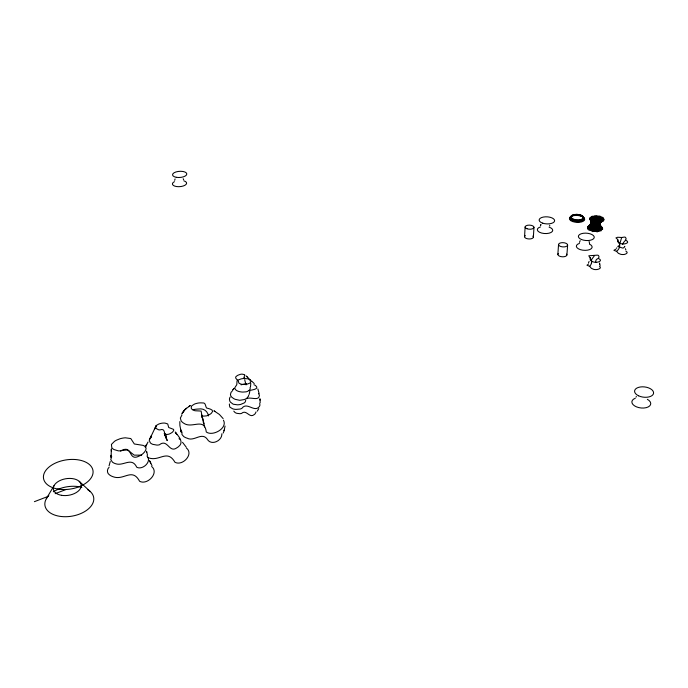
<?xml version="1.0" encoding="UTF-8"?>
<svg xmlns="http://www.w3.org/2000/svg" width="688" height="688" viewBox="0 0 688 688"><rect width="100%" height="100%" fill="white"/><g stroke="black" fill="none" stroke-linecap="round" stroke-linejoin="round"><path stroke-width="1.03" d="M179.809 421.615L179.895 425.528L181.211 432.133L180.523 429.243L181.073 431.565M221.906 434.291L221.914 433.698M524.566 236.689L525.116 226.971M533.381 237.085L533.965 227.367M225.053 426.07L224.099 430.705L224.46 429.647M557.856 254.44L558.553 244.421M566.895 255.016L567.617 245.134A4.549 2.133 3.5 0 0 561.073 242.778A4.549 2.133 3.5 0 0 560.565 246.442A4.549 2.133 3.5 0 0 567.617 245.134M111.121 455.791L111.387 448.894L111.413 451.319L111.387 449.402M250.785 383.388L250.501 386.699M590.485 224.073L590.571 224.357A3.87 0.636 49.2 0 1 591.749 225.114A2.262 1.376 41.3 0 1 594.002 225.896A2.27 1.539 -1.1 0 1 596.677 226.008A2.245 1.101 -36.7 0 1 598.852 225.406L600.194 222.413L601.699 221.648A2.322 0.679 -21 0 0 602.955 220.1A2.374 1.23 -26 0 0 601.991 218.406A2.503 1.823 -22.9 0 0 599.162 217.133A2.683 2.296 -2.7 0 0 595.438 216.737A2.812 2.331 32.6 0 0 592.11 217.339A2.847 1.737 45.8 0 0 590.321 218.741A4.162 1.273 30.5 0 0 590.416 220.143L594.879 222.344L598.973 222.68M589.109 241.488L589.599 243.638M110.94 457.494L111.198 455.293L110.992 456.995M245.719 400.21L245.324 401.74A5.96 3.371 -3.6 0 1 244.257 402.901L240.8 404.381A9.202 5.194 -3.6 0 1 237.403 404.819L233.18 404.209L230.42 402.11A14.568 8.222 -3.5 0 1 229.758 400.923L229.439 399.212A11.154 6.295 -3.6 0 1 229.732 397.913A11.67 6.588 -3.5 0 1 230.17 397.079M175.079 178.966L174.675 180.325M221.837 434.893C221.089 441.421 210.786 445.781 207.174 439.047C201.704 431.729 193.999 441.963 187.153 438.187A12.289 7.129 -5 0 1 183.773 436.579L181.959 434.524L181.976 431.892M249.83 391.334L249.142 394.387M110.252 461.433L109.057 465.871M622.606 244.438A9.632 7.766 -6.5 0 1 623.268 242.993C624.093 241.23 627.422 239.519 625.564 237.412A1.428 0.654 4.5 0 0 624.412 237.068L621.677 237.498L619.518 244.747M579.408 242.4L580.208 240.68M591.388 263.375L591.68 261.715A3.526 2.236 81.6 0 0 591.577 260.46L588.79 255.781L597.296 255.145A1.445 0.679 4.2 0 1 598.457 255.506C599.893 257.002 598.259 258.757 596.728 259.238A4.033 3.173 33.7 0 0 596.023 260.184L595.774 261.251A10.776 8.471 33.3 0 0 595.782 262.369M224.228 430.327L223.222 433.027M589.091 261.449L588.446 263.031M540.725 225.122L540.94 224.52M591.362 260.339L591.474 260.038A3.139 1.032 -60.9 0 1 591.895 259.127L594.501 255.601M164.355 433.672L165.301 434.438L167.795 434.395A6.33 3.655 -5.8 0 0 169.824 433.801L171.776 432.683A11.55 6.648 -5.9 0 0 172.722 431.892L173.737 430.464L173.591 429.389L168.698 427.497L167.726 423.963L165.025 423.103A7.697 4.429 -5.9 0 0 161.422 423.292L160.416 423.524A9.924 5.71 -5.8 0 0 158.55 424.152L156.46 425.39A4.532 2.606 -5.9 0 0 155.884 426.173L155.737 427.403A6.321 3.629 -5.9 0 0 156.451 428.641L158.395 429.716A4.094 2.348 -5.9 0 0 159.848 429.914C165.748 427.712 163.787 434.266 165.928 437.31L164.303 433.371L167.201 440.621L165.43 435.048M149.451 439.391L151.48 435.59L149.201 440.243L150.362 442.883A9.95 5.779 -6.1 0 0 152.796 444.345L156.933 445.093A6.45 3.75 -6.1 0 0 159.349 444.826C167.752 438.161 169.007 453.71 177.005 447.707A10.053 5.874 -5.8 0 0 178.725 446.478C184.281 442.057 178.441 436.158 175.38 432.288L176.764 434.403L175.216 432.012M621.677 237.498L617.686 237.257L615.941 237.876L617.669 239.441L617.575 241.591L619.037 243.01A4.36 2.012 4.5 0 0 620.911 243.638C623.646 244.945 631.395 242.701 625.633 240.207M590.373 257.613L590.209 259.84L591.646 261.311A4.412 2.09 4.2 0 0 593.529 261.965C596.298 263.298 604.184 261.027 598.431 258.413M155.884 426.173L151.248 435.96M154.456 429.424L156.228 425.64M246.029 383.921L246.055 384.893M540.519 225.501L540.802 224.916M258.765 408.646L257.312 411.14M181.735 414.073L185.296 409.248L189.879 405.911M148.04 441.988L145.22 447.088M145.297 446.959L146.716 444.422L145.521 446.538C147.481 449.634 143.93 453.022 141.59 454.759A11.447 6.691 -6.9 0 1 139.268 455.989C127.744 462.026 133.334 444.156 120.925 450.778A7.336 4.257 -7.2 0 1 118.19 450.829L113.933 449.522A11.309 6.553 -7.1 0 1 111.783 447.587L111.422 444.439L114.543 441.3A17.965 10.458 -7 0 1 116.659 440.096L119.936 438.789A13.76 7.989 -7.1 0 1 125.362 437.809L130.78 438.548L134.332 443.984L143.044 445.36L145.564 446.589M635.996 397.122L636.374 396.477M46.311 498.748L54.034 485.659M111.714 456.6L110.759 459.653L112.471 462.155A11.662 6.846 -7.3 0 0 115.55 463.703C123.47 466.576 131.632 456.505 136.766 467.255C142.674 470.42 152.349 461.321 146.922 455.938M149.674 438.97L151.136 437.319A15.798 9.202 -6 0 1 151.618 436.914M237.05 380.739L236.784 384.695L234.892 387.585A4.782 2.666 -3.5 0 0 234.832 388.505L235.864 389.95A9.03 5.04 -3.4 0 0 239.372 391.618L241.075 391.928A11.524 6.424 -3.4 0 0 242.821 392.074L246.098 391.833A5.237 2.933 -3.4 0 0 247.56 391.36L249.219 390.277A7.301 4.076 -3.4 0 0 250.191 388.823L250.131 387.327M570.971 220.71L571.917 219.463M250.019 380.86L250.208 379.776L248.695 378.907M109.082 467.281C106.821 469.345 106.778 473.172 109.504 474.866A14.439 8.566 -7.4 0 0 113.314 476.818C124.132 480.706 132.044 467.315 139.621 481.282C147.361 485.47 159.461 472.905 151.661 466.473M232.338 390.492L233.696 388.892L233 389.7M233.413 389.219L234.118 388.385M181.916 415.096L180.351 418.072L181.082 420.746A14.319 8.187 -4.9 0 0 183.773 423.24C192.072 429.123 204.465 416.937 206.28 431.978C212.695 436.751 227.969 428.16 223.437 420.162M616.439 248.282L616.861 247.826M599.73 223.643L598.792 224.709A2.021 0.808 -30 0 0 596.642 225.26A2.047 1.187 1.6 0 0 594.045 225.114A2.073 1.058 38.4 0 0 591.904 224.331L590.794 223.316A2.288 1.101 -82.7 0 1 592.067 222.319A2.296 1.952 -57.3 0 1 594.441 221.889A2.288 2.193 10.2 0 1 597.089 222.181A2.236 1.797 85.8 0 1 599.093 223.093A2.227 0.869 -75.2 0 1 599.764 224.305L599.566 225.26A2.382 0.826 -52.6 0 0 597.932 226.18A2.408 1.582 -23.2 0 0 595.335 226.455A2.408 1.737 21.2 0 0 592.686 225.982A1.875 1.204 67.4 0 0 590.743 225.32L590.571 224.357A2.408 0.507 -89.4 0 1 591.078 223.101A2.417 1.625 -70.3 0 1 593.022 222.327A2.434 2.227 -28.2 0 1 595.713 222.241A2.382 2.184 57 0 1 598.216 222.878A2.365 1.436 -87.8 0 1 599.669 224.013L599.454 224.563A2.107 0.585 -45.5 0 0 597.846 225.415A2.133 1.213 -18.2 0 0 595.344 225.647A2.15 1.359 20.5 0 0 592.824 225.174A1.711 0.98 62.2 0 0 591.052 224.546L590.863 223.566A2.184 0.585 86.7 0 1 591.413 222.413A2.193 1.574 -75.2 0 1 593.314 221.691A2.21 2.081 -30.8 0 1 595.894 221.639A2.141 2.012 74 0 1 598.268 222.267L600.856 222.018L602.155 221.132A2.193 0.886 -26.3 0 0 602.181 219.515A2.279 1.471 -28.2 0 0 600.254 218.07A2.434 2.012 -17 0 0 597.012 217.288A2.58 2.279 18.2 0 0 593.563 217.417A2.657 1.969 46.7 0 0 591.104 218.431A2.623 1.161 47 0 0 590.493 219.971L590.287 219.885M237.661 380.197L241.11 378.899A13.304 7.413 -3.4 0 1 242.847 378.589L244.61 378.426M241.058 384.833L246.227 383.526M189.716 406.015L189.097 406.359L190.473 405.593M246.553 398.722C250.303 396.391 258.903 401.62 259.428 395.385A9.236 5.203 -3.3 0 0 258.817 394.129L258.499 393.751M618.632 245.736L617.79 246.485L622.434 248.007A2.021 0.937 4.6 0 0 623.405 247.947L624.842 246.725A1.445 0.671 4.6 0 0 624.463 246.364M34.4 501.672L48.229 496.349M55.143 493.683L66.005 489.503M249.185 390.612C251.55 389.872 260.081 389.305 255.575 385.581A9.245 5.169 -3.3 0 0 253.924 384.712M588.36 264.166L586.959 265.224L589.668 266.342L591.413 268.363L593.778 269.386A4.076 1.952 4.3 0 0 595.808 269.601C597.356 269.799 602.301 268.389 599.644 266.488M615.863 249.151L613.911 250.303L616.611 251.387L618.392 253.33L620.757 254.319A4.025 1.883 4.6 0 0 622.76 254.534C624.584 254.938 629.52 252.797 625.968 251.283M599.91 222.792A1.806 0.456 -37.6 0 0 600.435 221.596A1.849 1.092 -45.9 0 0 599.343 220.384A1.935 1.686 -43.8 0 0 597.029 219.592A2.038 1.978 1 0 0 594.286 219.481A2.073 1.772 72.9 0 0 592.067 220.1A2.09 1.023 68.1 0 0 591.13 221.226L595.025 222.697L600.633 221.975A1.849 0.774 -38.5 0 0 600.4 220.667A1.918 1.393 -42.2 0 0 598.612 219.567A2.038 1.875 -25.4 0 0 595.885 219.042A2.107 2.004 45.2 0 0 593.168 219.283A2.15 1.531 67 0 0 591.396 220.203A2.133 0.688 58.8 0 0 591.181 221.484L592.721 223.007A1.918 0.507 19.9 0 1 595.232 223.652A1.849 0.439 -4.4 0 1 597.949 223.574L599.893 222.8L597.855 224.107A1.858 0.645 -8.4 0 0 595.301 224.245A1.909 0.748 20.1 0 0 592.85 223.686A1.574 0.568 52.6 0 0 591.353 223.007L591.044 222.663A2.116 1.144 -87.6 0 1 592.377 221.639A2.116 1.883 -64 0 1 594.716 221.252A2.098 2.055 7.9 0 1 597.27 221.57A2.038 1.651 -81 0 1 599.171 222.473L601.278 221.519A1.978 0.808 -31.6 0 0 601.192 220.091A2.055 1.402 -34.1 0 0 599.36 218.836A2.184 1.909 -20.5 0 0 596.419 218.191A2.296 2.116 27.2 0 0 593.383 218.38A2.348 1.729 56.3 0 0 591.302 219.334A2.322 0.912 52.6 0 0 590.906 220.728C593.452 223.153 597.906 223.875 600.942 221.975A2.055 0.576 -25.2 0 0 601.923 220.564A2.107 1.127 -30.9 0 0 600.934 219.076A2.219 1.711 -27.5 0 0 598.336 218.001A2.365 2.124 -1.8 0 0 595.034 217.718A2.46 2.098 42.5 0 0 592.162 218.311A2.485 1.462 52.6 0 0 590.717 219.584A3.655 0.946 33.9 0 0 590.966 220.779L593.305 222.104L600.366 222.276A1.883 0.507 -30.7 0 0 601.08 221.063A1.935 1.084 -37.5 0 0 600.048 219.739A2.03 1.668 -34.2 0 0 597.623 218.818A2.159 2.021 -0.1 0 0 594.647 218.629A2.219 1.918 56.5 0 0 592.153 219.231A2.236 1.23 60.3 0 0 590.983 220.418A3.302 0.636 37.5 0 0 591.405 221.433C593.761 223.299 597.511 223.996 600.211 222.491A1.815 0.774 -46.9 0 0 599.807 221.261A1.875 1.436 -52.9 0 0 598.018 220.263A1.978 1.901 -31.5 0 0 595.43 219.833A2.012 1.935 78.8 0 0 592.936 220.126A2.047 1.367 77.2 0 0 591.388 221.029A2.03 0.473 64.9 0 0 591.336 222.241L593.804 223.118L599.205 222.551A2.012 0.834 -66.3 0 1 599.747 223.652M599.876 222.774L596.625 223.978A1.866 0.628 6.4 0 0 593.95 223.72A1.935 0.516 33.4 0 0 591.895 222.835L591.198 221.803A2.038 1.23 85.8 0 1 592.669 220.908A2.03 1.883 -76 0 1 595.043 220.573A1.995 1.961 -27.6 0 1 597.58 220.925A1.918 1.531 -66.3 0 1 599.394 221.863A1.875 0.791 -56.5 0 1 599.867 223.05L598.827 224.073A1.875 0.568 -23.5 0 0 596.625 224.58A1.918 0.886 4.1 0 0 594.028 224.383A1.961 0.774 35.8 0 0 591.955 223.566L591.155 221.975A2.03 0.843 75.4 0 1 591.912 220.917A2.03 1.66 87.3 0 1 593.942 220.28A2.004 1.978 -16.6 0 1 596.548 220.315A1.926 1.754 -58.2 0 1 598.827 221.029A1.858 1.144 -56.3 0 1 599.979 222.155L599.764 222.731A1.952 1.221 -67.6 0 0 598.465 221.656A1.995 1.866 -80.2 0 0 596.169 221.003A2.064 2.004 -32.2 0 0 593.615 221.011A2.064 1.591 -82.2 0 0 591.689 221.691A2.064 0.697 81.6 0 0 591.061 222.792L591.259 223.772A1.608 0.774 57.3 0 1 592.884 224.408A1.987 1.032 20.2 0 1 595.335 224.916A1.952 0.903 -13.1 0 1 597.82 224.727L599.678 223.351A2.116 1.324 -78.5 0 0 598.268 222.267L593.409 221.803L590.906 220.728M599.067 222.439L600.641 222.112A2.485 0.516 -15.1 0 0 603.118 220.762A2.511 1.006 -22.3 0 0 603.359 218.956A2.606 1.6 -23.8 0 0 601.303 217.279A2.778 2.184 -14.4 0 0 597.674 216.324A2.967 2.52 13.1 0 0 593.718 216.402A3.07 2.262 39.1 0 0 590.811 217.494A3.036 1.436 42 0 0 589.951 219.223M141.668 455.146L134.212 455.138L128.166 450.399M125.844 450.081L122.249 450.511A14.181 8.333 -7.2 0 0 120.434 450.975M126.669 450.115L127.452 450.219M179.009 438.72L180.488 439.598M164.845 433.646L166.582 435.031M214.88 411.355L213.908 410.788L219.343 414.408L223.118 418.579M186.319 447.948C194.274 454.028 182.544 466.43 174.958 462.259C167.244 448.851 159.599 461.648 148.918 457.959A14.147 8.308 -6.2 0 1 147.825 457.572M590.794 220.504L590.227 219.902M251.627 381.049L254.242 383.551M79.206 481.333L90.317 491.593M245.934 375.751L247.388 377.11M247.173 376.904L248.669 378.305M186.164 447.062L182.526 442.307M208.464 415.939C207.647 411.02 203.476 408.044 198.428 409.033A17.432 9.985 -4.8 0 0 192.657 409.79M617.669 239.441L619.604 244.266A7.258 6.287 58.5 0 1 619.51 246.889M152.005 465.63L149.838 461.321M183.67 179.835L183.197 178.725M201.67 415.182L203.321 416.154L206.417 415.887A7.542 4.3 -4.6 0 0 208.163 415.328L210.425 414.021A13.64 7.74 -4.7 0 0 211.508 413.101C215.181 409.721 208.877 408.715 206.538 408.001C205.196 406.049 206.004 402.256 201.997 402.919A9.09 5.151 -4.7 0 0 197.748 403.134L195.985 403.564A11.842 6.725 -4.7 0 0 194.377 404.131L191.694 405.86L191.187 407.907A7.456 4.223 -4.7 0 0 192.081 409.343L194.437 410.59A4.833 2.735 -4.8 0 0 196.157 410.813L201.111 411.054L202.255 417.582L201.593 414.838M150.509 462.723L150.767 463.291L149.477 460.461M625.908 249.985L625.34 248.66M257.888 388.987L259.135 393.605M147.542 455.284L146.527 451.268L146.75 452.412M549.764 225.991L549.669 225.234M259.754 403.151L259.892 405.275A9.228 5.246 -3.3 0 1 259.29 406.591C254.44 412.972 246.837 401.336 241.935 408.311A5.934 3.371 -3.7 0 1 240.035 409.059L235.889 409.403A9.159 5.194 -3.7 0 1 232.707 408.827L229.783 407.072L229.353 404.389A14.517 8.247 -3.5 0 1 229.474 403.976M244.67 379.673L245.513 382.932M165.326 434.67L166.376 438.497L165.662 435.917M203.614 423.103L203.364 422.088L203.768 423.722L202.134 417.169M600.125 265.972L599.721 263.994M202.883 418.493L203.261 420.342M204.611 427.016L203.442 421.254M599.747 264.106L599.583 263.014M260.09 400.192L259.944 398.773L260.184 402.557M183.902 180.858A7.112 3.113 -3.9 0 1 184.952 185.261A7.112 3.113 -3.9 0 1 174.761 186.13A7.112 3.113 -3.9 0 1 174.425 181.658M256.013 411.888A12.436 7.112 -3.5 0 1 255.936 412.207L255.119 413.763A6.854 3.922 -3.4 0 1 254.13 414.632C249.374 418.657 246.424 408.947 241.531 413.419A4.403 2.511 -3.6 0 1 239.914 413.686L236.947 413.35A6.794 3.879 -3.6 0 1 235.029 412.49L233.972 411.381A4.876 2.786 -3.7 0 1 233.851 411.097M248.617 395.204A5.986 3.363 -3.5 0 1 248.566 396.064L246.76 398.266A9.245 5.194 -3.6 0 1 244.068 399.599L239.691 400.304L235.322 399.358A14.594 8.187 -3.4 0 1 233.653 398.558L231.839 397.234A11.197 6.287 -3.5 0 1 230.953 396.082A11.705 6.57 -3.5 0 1 230.463 394.413L231.022 392.392A6.046 3.388 -3.6 0 1 232.131 391.352M87.522 489.564A24.691 14.887 -9.4 0 1 87.213 509.885A24.691 14.887 -9.4 0 1 54.232 514.891A24.691 14.887 -9.4 0 1 48.796 495.437M53.354 491.774A24.691 14.887 -9.4 0 1 81.846 487.293M647.348 399.307A9.503 5.186 7 0 1 648.173 406.961A9.503 5.186 7 0 1 634.396 405.757A9.503 5.186 7 0 1 635.299 398.257M589.487 244.12A7.921 3.707 3.9 0 1 589.814 249.546A7.921 3.707 3.9 0 1 578.29 248.746A7.921 3.707 3.9 0 1 579.416 243.423M532.873 236.079A4.412 2.064 2.8 0 1 531.652 238.633A4.412 2.064 2.8 0 1 525.959 238.28A4.412 2.064 2.8 0 1 525.305 235.606M566.602 254.096A4.532 2.15 3.6 0 1 562.234 256.796A4.532 2.15 3.6 0 1 558.26 253.571M549.093 227.126A7.723 3.569 3 0 1 551.019 232.484A7.723 3.569 3 0 1 539.452 232.226A7.723 3.569 3 0 1 540.458 226.928M590.424 224.021A2.554 1.127 -78.9 0 1 591.74 222.955A2.571 2.09 -52.7 0 1 594.226 222.482A2.58 2.399 9.3 0 1 597.029 222.766A2.528 1.969 75.6 0 1 599.171 223.72A2.528 0.903 -82.7 0 1 599.919 225.002L599.79 226.017A2.743 1.135 -59.3 0 0 598.07 227.006A2.769 2.021 -28.1 0 0 595.309 227.315A2.752 2.184 22.7 0 0 592.471 226.816A2.124 1.453 73 0 0 590.338 226.094L590.003 224.692A2.941 1.213 -75.9 0 1 591.388 223.54A2.967 2.339 -49.1 0 1 594.062 223.032A2.976 2.683 9.1 0 1 597.072 223.333A2.933 2.184 68.3 0 1 599.394 224.357A2.933 0.92 -89.1 0 1 600.211 225.733L600.125 226.825A3.216 1.539 -65.5 0 0 598.259 227.9A3.251 2.58 -32.8 0 0 595.258 228.227A3.225 2.726 25.2 0 0 592.179 227.694A2.451 1.754 79 0 0 589.84 226.877A3.474 0.447 -89.9 0 0 589.47 225.346A3.483 1.376 -73.3 0 1 591.018 224.09A3.509 2.692 -45.9 0 1 593.942 223.54A3.517 3.079 9.7 0 1 597.236 223.875A3.466 2.451 63.1 0 1 599.755 224.993L599.893 224.675A2.718 1.557 84.6 0 0 598.293 223.48A2.726 2.417 48 0 0 595.61 222.809A2.769 2.46 -25.6 0 0 592.746 222.912A2.743 1.754 -66.6 0 0 590.691 223.746A2.726 0.473 -86.1 0 0 590.166 225.036A5.143 1.987 -68.8 0 0 588.214 226.567A5.126 0.722 -84.8 0 1 588.55 228.442A3.431 2.546 -88.6 0 1 591.37 229.551A4.635 4.257 34.1 0 1 595.094 230.239A4.644 4.119 -42.1 0 1 598.775 229.878A4.584 2.709 -77.3 0 1 601.123 228.597L601.321 226.834A4.575 1.969 70 0 0 599.317 225.217A4.618 3.595 38.8 0 0 595.808 224.305A4.687 3.861 -17.5 0 0 592.015 224.4A4.653 2.778 -58.3 0 0 589.238 225.466A4.627 0.611 -78.5 0 0 588.438 227.152A7.551 1.144 48.3 0 1 590.209 228.433A4.188 3.388 60.1 0 1 593.297 229.508A4.257 3.879 -7.3 0 1 596.978 229.663A4.197 3.156 -61.3 0 1 599.953 228.837A4.171 1.359 -83.5 0 1 601.183 227.315A4.154 0.869 81 0 0 600.263 225.647A4.162 2.761 59.3 0 0 597.502 224.4A4.231 3.595 10.9 0 0 593.873 224.004A4.231 3.182 -42.9 0 0 590.631 224.589A4.197 1.625 -70.9 0 0 588.876 225.965A4.188 0.585 -87.3 0 1 589.246 227.659A2.881 2.116 85.2 0 1 591.818 228.605A3.844 3.406 28.9 0 1 595.189 229.207A3.87 3.268 -37.4 0 1 598.491 228.855A3.818 2.055 -71.4 0 1 600.564 227.685L600.693 226.094A3.793 1.832 73.9 0 0 598.844 224.649A3.81 3.113 40.4 0 0 595.662 223.841A3.861 3.251 -20.2 0 0 592.239 223.944A3.827 2.313 -60.8 0 0 589.771 224.933A3.81 0.516 -80.8 0 0 589.109 226.464A6.269 1.101 49 0 1 590.734 227.573A3.483 2.718 54.3 0 1 593.555 228.536A3.543 3.096 -6.6 0 1 596.883 228.657A3.517 2.451 -55.2 0 1 599.549 227.891A3.483 0.937 -78.2 0 1 600.633 226.507A3.466 0.92 85.6 0 0 599.755 224.993L598.999 226.171A2.563 1.453 -43.1 0 0 596.728 226.825A2.58 1.961 -3.4 0 0 593.899 226.722A2.554 1.746 44.9 0 0 591.499 225.913A4.463 0.826 49.5 0 0 590.166 225.036A5.177 3.844 -40.1 0 1 593.864 224.417A5.16 4.248 12.3 0 1 597.889 224.89A5.065 3.105 56.4 0 1 600.908 226.3A5.031 0.757 76.9 0 1 601.88 228.167A5.022 1.926 -88.6 0 0 600.443 229.844A5.057 4.033 -67.8 0 0 597.089 230.738A5.16 4.842 -7.6 0 0 592.996 230.54A5.1 4.223 66.5 0 0 589.59 229.319A9.133 1.066 47.4 0 0 587.681 227.84A5.71 0.765 -76.5 0 1 588.644 225.965A5.736 3.414 -55.9 0 1 591.8 224.795A5.762 4.653 -14.7 0 1 596.049 224.727A5.659 4.18 37.9 0 1 599.927 225.784A5.573 2.081 66.6 0 1 602.103 227.608A5.53 0.826 82 0 0 601.802 229.56A5.53 3.535 -83.2 0 0 599.119 230.979A5.624 5.177 -47.2 0 0 594.982 231.34A5.642 5.315 41.4 0 0 590.846 230.532A4.119 3.07 -82.4 0 0 587.75 229.233A6.355 0.877 -82.5 0 0 587.466 227.126A6.381 2.485 -66.8 0 1 589.788 225.458A6.416 4.713 -37.2 0 1 593.907 224.795A6.364 5.065 13.7 0 1 598.397 225.363A6.218 3.483 53.9 0 1 601.716 226.971A6.123 0.542 73.1 0 1 602.714 229.061A6.072 2.649 86.3 0 0 601.02 230.927A6.115 5.108 -75.1 0 0 597.218 231.89A6.287 6.037 -7.7 0 0 592.635 231.624A6.261 5.263 73.3 0 0 588.876 230.222M619.604 246.94A10.595 9.168 58.8 0 1 616.56 251.301M591.422 263.409A9.993 6.312 81.7 0 1 589.642 266.299M244.085 377.454L244.842 378.598L247.869 378.787A3.732 2.073 -3.3 0 1 249.099 379.114L250.57 380.24A5.779 3.199 -3.4 0 1 250.905 381.41L250.484 382.476A4.145 2.296 -3.3 0 1 249.778 383.113L247.62 383.99A9.039 4.997 -3.4 0 1 245.797 384.351L244.833 384.454A7.147 3.965 -3.4 0 1 241.144 384.145L239.381 383.44A3.784 2.098 -3.4 0 1 238.77 382.82C239.132 379.802 232.785 378.176 237.042 375.768A10.526 5.831 -3.4 0 1 238.065 375.184L240.06 374.427A5.736 3.165 -3.4 0 1 241.987 374.117L244.653 374.65L244.085 377.454M600.22 225.44L600.211 225.802A2.95 0.619 -72.4 0 0 599.239 226.997A2.976 1.901 -49.3 0 0 596.797 227.711A3.001 2.468 -5.3 0 0 593.753 227.608A2.95 2.184 49.2 0 0 591.164 226.73A5.255 0.989 49.4 0 0 589.676 225.759A3.191 0.473 -83.3 0 1 590.261 224.357A3.199 1.978 -63.5 0 1 592.488 223.454A3.234 2.795 -23 0 1 595.593 223.342A3.191 2.718 43.1 0 1 598.5 224.064A3.182 1.694 78.7 0 1 600.211 225.38L600.22 225.44M182.535 412.68L182.191 413.23L183.051 411.88L182.535 412.68M184.651 409.919L183.61 411.123L184.651 409.919M186.001 408.62L185.296 409.248L186.491 408.19L186.001 408.62M176.3 177.306A7.147 3.087 -3.8 0 0 186.809 173.918A7.147 3.087 -3.8 0 0 175.939 171.966A7.147 3.087 -3.8 0 0 176.3 177.306M61.43 495.3A14.113 8.394 -9.2 0 0 81.227 484.791A14.113 8.394 -9.2 0 0 59.211 480.929A14.113 8.394 -9.2 0 0 61.43 495.3M57.844 489.039A25.052 14.74 -9 0 0 92.992 470.592A25.052 14.74 -9 0 0 53.905 463.824A25.052 14.74 -9 0 0 57.844 489.039M638.593 395.815A9.555 5.151 6.9 0 0 653.557 393.338A9.555 5.151 6.9 0 0 640.124 387.009A9.555 5.151 6.9 0 0 638.593 395.815M581.515 239.536A7.955 3.681 3.8 0 0 594.2 237.73A7.955 3.681 3.8 0 0 583.235 233.292A7.955 3.681 3.8 0 0 581.515 239.536M527.017 228.76A4.429 2.047 2.7 0 0 533.948 227.513A4.429 2.047 2.7 0 0 527.653 225.251A4.429 2.047 2.7 0 0 527.017 228.76M572.872 221.605A7.645 3.466 3.5 0 0 584.68 219.463A7.645 3.466 3.5 0 0 573.603 215.636A7.645 3.466 3.5 0 0 572.872 221.605M573.138 220.951A7.233 3.277 3.5 0 0 584.301 218.93A7.233 3.277 3.5 0 0 573.826 215.31A7.233 3.277 3.5 0 0 573.138 220.951M542.694 223.17A7.757 3.543 3 0 0 554.623 220.839A7.757 3.543 3 0 0 543.331 217.064A7.757 3.543 3 0 0 542.694 223.17M573.534 220.229A6.562 2.967 3.5 0 0 583.665 218.397A6.562 2.967 3.5 0 0 574.17 215.12A6.562 2.967 3.5 0 0 573.534 220.229M573.577 219.67A6.562 2.967 3.5 0 0 583.708 217.838A6.562 2.967 3.5 0 0 574.213 214.561A6.562 2.967 3.5 0 0 573.577 219.67M573.844 219.317A6.097 2.761 3.5 0 0 583.261 217.614A6.097 2.761 3.5 0 0 574.437 214.57A6.097 2.761 3.5 0 0 573.844 219.317"/></g></svg>
